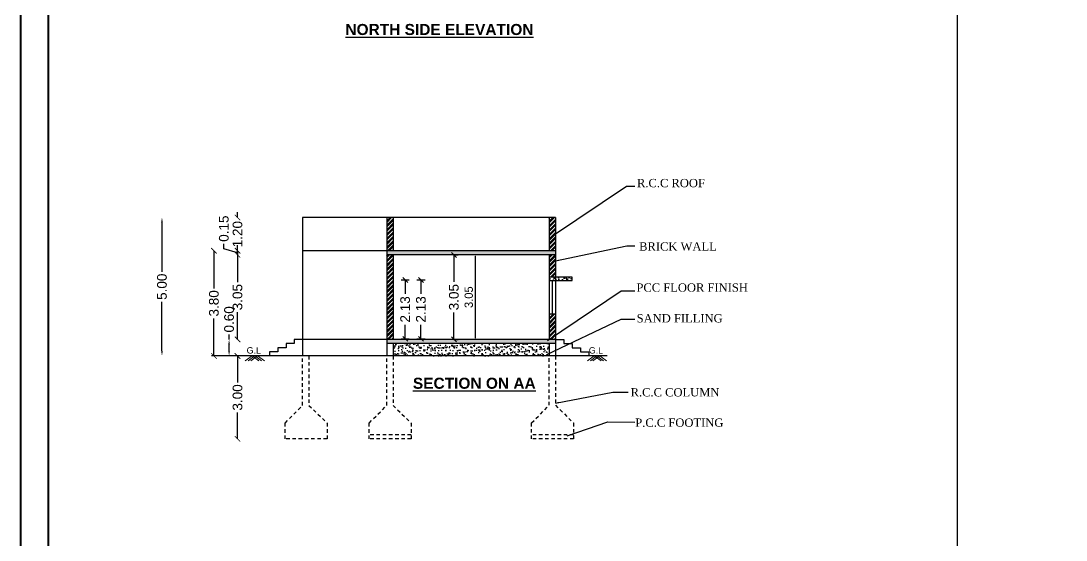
# Model space of a CAD drawing. Header units: metres. Extents: x 7359 to 7957, y 2407 to 2751.
# Drawn here: x 7870.43 to 7908.21, y 2468.47 to 2487.24 of the extents above; entities that cross this region are included whole.
import ezdxf

# ---------------------------------------------------------------- set-up
doc = ezdxf.new("R2010")
doc.units = ezdxf.units.M
doc.header["$MEASUREMENT"] = 0
doc.linetypes.add('DASHED2', pattern=[0.375, 0.25, -0.125])
for name, color, linetype in [('BLK_2_FLR_0_REGULAR_ROOM_2', 117, 'Continuous'), ('BLK_2_FLR_0_WC_BATH_HT', 223, 'Continuous'), ('BLK_2_HT_OF_BLDG', 5, 'Continuous'), ('BLK_2_PLINTH_HEIGHT', 7, 'Continuous')]:
    doc.layers.add(name, color=color, linetype=linetype)
doc.styles.add('ANAND', font='BKANT.TTF')
doc.styles.add('i', font='romantic.ttf')
doc.styles.get("Standard").update_dxf_attribs({"font": 'arial.ttf', "height": 0.35})
doc.styles.add('TI', font='ariblk.ttf', dxfattribs={"height": 9})
doc.dimstyles.new('Aec_Arch_I$7', dxfattribs={"dimtxt": 0.2, "dimasz": 0.125, "dimexe": 0.125, "dimexo": 0.125, "dimgap": 0.0625, "dimtad": 0, "dimzin": 3, "dimdsep": 46, "dimtxsty": 'Standard', "dimcen": 0.09375, "dimdle": 0.125, "dimadec": 0, "dimazin": 0, "dimtfac": 0.75, "dimtofl": 0, "dimtmove": 2, "dimatfit": 3, "dimfxl": 0, "dimfrac": 1, "dimtolj": 1, "dimtzin": 0, "dimarcsym": 0})
doc.dimstyles.new('Copy(2) of Standard', dxfattribs={"dimtxt": 0.3, "dimasz": 0.2, "dimexe": 0.18, "dimexo": 0.0625, "dimgap": 0.09, "dimtad": 0, "dimzin": 0, "dimdsep": 46, "dimtxsty": 'Standard', "dimblk": 'ARCHTICK', "dimcen": 0.09, "dimse1": 1, "dimse2": 1, "dimclrd": 251, "dimclrt": 1, "dimadec": 0, "dimazin": 0, "dimtfac": 1, "dimtofl": 0, "dimtmove": 0, "dimatfit": 3, "dimfxl": 0, "dimtolj": 1, "dimtzin": 0, "dimarcsym": 0})
doc.dimstyles.new('STANDARD$0', dxfattribs={"dimtxt": 0.25, "dimasz": 0.18, "dimexe": 0.15, "dimexo": 0.15, "dimgap": 0.1, "dimtad": 0, "dimzin": 0, "dimdsep": 46, "dimtxsty": 'Standard', "dimblk": 'OBLIQUE', "dimcen": 0.0625, "dimdle": 0.02, "dimadec": 0, "dimazin": 0, "dimtfac": 1, "dimtix": 1, "dimtofl": 0, "dimtmove": 2, "dimatfit": 3, "dimldrblk": 'OBLIQUE', "dimfxl": 0, "dimtolj": 1, "dimtzin": 0, "dimarcsym": 0})
doc.dimstyles.new('V1', dxfattribs={"dimtxt": 0.3, "dimasz": 0.05, "dimexe": 0.18, "dimexo": 0.0625, "dimgap": 0.09, "dimtad": 1, "dimzin": 0, "dimdsep": 46, "dimtxsty": 'ANAND', "dimcen": 0.09, "dimse1": 1, "dimse2": 1, "dimadec": 0, "dimazin": 0, "dimtfac": 1, "dimtix": 1, "dimtofl": 0, "dimtmove": 2, "dimatfit": 3, "dimfxl": 0, "dimtolj": 1, "dimtzin": 0, "dimarcsym": 0})
pattern_1 = [(50, (-5335.60068, -1631.15034), (0.2151780548, -0.0188256405), [0.0225, -0.2475]), (355, (-5335.60068, -1631.15034), (-0.0416254, 0.22565764), [0.018, -0.198]), (100.4514445, (-5335.58275, -1631.1519), (0.173552654, 0.2068319973), [0.0191220576, -0.2103426336]), (46.1842, (-5335.60068, -1631.09034), (0.320172399, -0.049655784), [0.03375, -0.37125]), (96.6356355, (-5335.574, -1631.09448), (0.280398584, 0.29223558), [0.0286831026, -0.315514128]), (351.184164, (-5335.6007, -1631.09034), (0.2803985835, 0.29223558), [0.027, -0.297]), (21, (-5335.57068, -1631.10534), (0.1790721156, -0.1207856672), [0.0225, -0.2475]), (326, (-5335.57068, -1631.10534), (0.0729945996, 0.2175450135), [0.018, -0.198]), (71.4514447, (-5335.55576, -1631.1154), (0.252066713, 0.0967593458), [0.019122057, -0.2103426336]), (37.5, (-5335.600685, -1631.15034), (0.0036479566, 0.09986815615), [0, -0.1956, 0, -0.201, 0, -0.19875]), (7.5, (-5335.60068, -1631.15034), (0.0789208612, 0.1183235136), [0, -0.1146, 0, -0.1911, 0, -0.07575]), (327.5, (-5335.667585, -1631.15034), (0.16014673085, -0.0067664615), [0, -0.075, 0, -0.234, 0, -0.3105]), (317.5, (-5335.69758, -1631.15034), (0.1749558508, 0.0300314947), [0, -0.0975, 0, -0.1554, 0, -0.2205])]
pattern_2 = [(45, (-5335.60068, -1631.15034), (-0.0795495129, 0.0795495129), []), (45, (-5335.54765, -1631.15034), (-0.0795495129, 0.0795495129), [])]

# ---------------------------------------------------------------- blocks, each defined once
blk = doc.blocks.new('_ArchTick')
at = {"color": 0, "linetype": 'ByBlock', "const_width": 0.15}
blk.add_lwpolyline([(-0.5, -0.5), (0.5, 0.5)], dxfattribs=at)
blk = doc.blocks.new('*D312')
at = {"color": 251, "lineweight": -2}
for p, q in [((7878.265, 2475.123), (7878.265, 2474.166)), ((7878.265, 2472.123), (7878.265, 2473.079))]:
    blk.add_line(p, q, dxfattribs=at)
at = {"layer": 'Defpoints', "color": 0}
for p in [(7878.265, 2475.123), (7879.984, 2475.123), (7879.984, 2472.123)]:
    blk.add_point(p, dxfattribs=at)
at = {"color": 251, "lineweight": -2, "xscale": 0.2, "yscale": 0.2, "zscale": 0.2}
for p, rotation in [((7878.265, 2475.123), 90), ((7878.265, 2472.123), 270)]:
    blk.add_blockref('_ArchTick', p, dxfattribs=dict(at, rotation=rotation))
at = {"color": 1, "insert": (7878.265, 2473.623), "char_height": 0.35, "attachment_point": 5, "rotation": 90}
blk.add_mtext('\\A1;3.00', dxfattribs=at)
blk = doc.blocks.new('*D313')
at = {"layer": 'BLK_2_PLINTH_HEIGHT', "color": 0, "lineweight": -2, "ltscale": 400}
for p, q in [((7877.96, 2475.722), (7877.96, 2475.902)), ((7877.96, 2475.303), (7877.96, 2475.542))]:
    blk.add_line(p, q, dxfattribs=at)
at = {"layer": 'BLK_2_PLINTH_HEIGHT', "color": 0, "ltscale": 400}
for points in [[(7877.93, 2475.542), (7877.99, 2475.542), (7877.96, 2475.722)], [(7877.93, 2475.303), (7877.99, 2475.303), (7877.96, 2475.123)]]:
    blk.add_solid(points, dxfattribs=at)
at = {"layer": 'Defpoints', "color": 0, "ltscale": 400}
for p in [(7877.96, 2475.722), (7880.618, 2475.722), (7879.984, 2475.123)]:
    blk.add_point(p, dxfattribs=at)
at = {"layer": 'BLK_2_PLINTH_HEIGHT', "color": 0, "ltscale": 400, "insert": (7877.96, 2476.446), "char_height": 0.35, "attachment_point": 5, "rotation": 90}
blk.add_mtext('\\A1;0.60', dxfattribs=at)
blk = doc.blocks.new('*D314')
at = {"color": 251, "lineweight": -2}
for p, q in [((7878.265, 2478.777), (7878.265, 2477.795)), ((7878.265, 2475.722), (7878.265, 2476.703))]:
    blk.add_line(p, q, dxfattribs=at)
at = {"layer": 'Defpoints', "color": 0}
for p in [(7878.265, 2478.777), (7883.658, 2478.777), (7880.618, 2475.722)]:
    blk.add_point(p, dxfattribs=at)
at = {"color": 251, "lineweight": -2, "xscale": 0.2, "yscale": 0.2, "zscale": 0.2}
for p, rotation in [((7878.265, 2478.777), 90), ((7878.265, 2475.722), 270)]:
    blk.add_blockref('_ArchTick', p, dxfattribs=dict(at, rotation=rotation))
at = {"color": 1, "insert": (7878.265, 2477.249), "char_height": 0.35, "attachment_point": 5, "rotation": 90}
blk.add_mtext('\\A1;3.05', dxfattribs=at)
blk = doc.blocks.new('*D315')
at = {"color": 251, "lineweight": -2}
for p, q in [((7877.771, 2479), (7877.771, 2479.18)), ((7878.265, 2478.927), (7878.265, 2479.127)), ((7878.265, 2478.852), (7877.771, 2479)), ((7878.265, 2478.777), (7878.265, 2478.927)), ((7878.265, 2478.777), (7878.265, 2478.577))]:
    blk.add_line(p, q, dxfattribs=at)
at = {"layer": 'Defpoints', "color": 0}
for p in [(7878.265, 2478.927), (7883.658, 2478.927), (7883.658, 2478.777)]:
    blk.add_point(p, dxfattribs=at)
at = {"color": 251, "lineweight": -2, "xscale": 0.2, "yscale": 0.2, "zscale": 0.2}
for p, rotation in [((7878.265, 2478.927), 270), ((7878.265, 2478.777), 90)]:
    blk.add_blockref('_ArchTick', p, dxfattribs=dict(at, rotation=rotation))
at = {"color": 1, "insert": (7877.771, 2479.726), "char_height": 0.35, "attachment_point": 5, "rotation": 90}
blk.add_mtext('\\A1;0.15', dxfattribs=at)
blk = doc.blocks.new('*D316')
at = {"color": 251, "lineweight": -2}
for p, q in [((7878.265, 2480.127), (7878.265, 2480.327)), ((7878.265, 2478.927), (7878.265, 2478.727))]:
    blk.add_line(p, q, dxfattribs=at)
at = {"layer": 'Defpoints', "color": 0}
for p in [(7878.265, 2480.127), (7883.658, 2480.127), (7883.658, 2478.927)]:
    blk.add_point(p, dxfattribs=at)
at = {"color": 251, "lineweight": -2, "xscale": 0.2, "yscale": 0.2, "zscale": 0.2}
for p, rotation in [((7878.265, 2480.127), 270), ((7878.265, 2478.927), 90)]:
    blk.add_blockref('_ArchTick', p, dxfattribs=dict(at, rotation=rotation))
at = {"color": 1, "insert": (7878.265, 2479.527), "char_height": 0.35, "attachment_point": 5, "rotation": 90}
blk.add_mtext('\\A1;1.20', dxfattribs=at)
blk = doc.blocks.new('*D317')
at = {"color": 251, "lineweight": -2}
for p, q in [((7877.412, 2478.927), (7877.412, 2477.568)), ((7877.412, 2475.123), (7877.412, 2476.481))]:
    blk.add_line(p, q, dxfattribs=at)
at = {"layer": 'Defpoints', "color": 0}
for p in [(7877.412, 2478.927), (7882.486, 2478.927), (7882.486, 2475.123)]:
    blk.add_point(p, dxfattribs=at)
at = {"color": 251, "lineweight": -2, "xscale": 0.2, "yscale": 0.2, "zscale": 0.2}
for p, rotation in [((7877.412, 2478.927), 90), ((7877.412, 2475.123), 270)]:
    blk.add_blockref('_ArchTick', p, dxfattribs=dict(at, rotation=rotation))
at = {"color": 1, "insert": (7877.412, 2477.025), "char_height": 0.35, "attachment_point": 5, "rotation": 90}
blk.add_mtext('\\A1;3.80', dxfattribs=at)
blk = doc.blocks.new('_Oblique')
at = {"color": 0, "lineweight": -2}
blk.add_line((-0.5, -0.5), (0.5, 0.5), dxfattribs=at)
blk = doc.blocks.new('*D126')
at = {"layer": 'BLK_2_FLR_0_WC_BATH_HT', "color": 0, "lineweight": -2}
for p, q in [((7884.743, 2477.872), (7885.043, 2477.872)), ((7884.893, 2477.892), (7884.893, 2477.364)), ((7884.893, 2475.722), (7884.893, 2476.249)), ((7884.743, 2475.742), (7885.043, 2475.742))]:
    blk.add_line(p, q, dxfattribs=at)
at = {"layer": 'Defpoints', "color": 0}
for p in [(7884.504, 2477.872), (7884.893, 2477.872), (7884.504, 2475.742)]:
    blk.add_point(p, dxfattribs=at)
at = {"layer": 'BLK_2_FLR_0_WC_BATH_HT', "color": 0, "lineweight": -2, "xscale": 0.18, "yscale": 0.18, "zscale": 0.18}
for p, rotation in [((7884.893, 2477.872), 90), ((7884.893, 2475.742), 270)]:
    blk.add_blockref('_Oblique', p, dxfattribs=dict(at, rotation=rotation))
at = {"layer": 'BLK_2_FLR_0_WC_BATH_HT', "color": 0, "insert": (7884.893, 2476.807), "char_height": 0.35, "attachment_point": 5, "rotation": 90}
blk.add_mtext('\\A1;2.13', dxfattribs=at)
blk = doc.blocks.new('*D127')
at = {"layer": 'BLK_2_FLR_0_WC_BATH_HT', "color": 0, "lineweight": -2}
for p, q in [((7884.175, 2477.872), (7884.475, 2477.872)), ((7884.325, 2477.892), (7884.325, 2477.364)), ((7884.325, 2475.722), (7884.325, 2476.249)), ((7884.175, 2475.742), (7884.475, 2475.742))]:
    blk.add_line(p, q, dxfattribs=at)
at = {"layer": 'Defpoints', "color": 0}
for p in [(7883.936, 2477.872), (7884.325, 2477.872), (7883.936, 2475.742)]:
    blk.add_point(p, dxfattribs=at)
at = {"layer": 'BLK_2_FLR_0_WC_BATH_HT', "color": 0, "lineweight": -2, "xscale": 0.18, "yscale": 0.18, "zscale": 0.18}
for p, rotation in [((7884.325, 2477.872), 90), ((7884.325, 2475.742), 270)]:
    blk.add_blockref('_Oblique', p, dxfattribs=dict(at, rotation=rotation))
at = {"layer": 'BLK_2_FLR_0_WC_BATH_HT', "color": 0, "insert": (7884.325, 2476.807), "char_height": 0.35, "attachment_point": 5, "rotation": 90}
blk.add_mtext('\\A1;2.13', dxfattribs=at)
blk = doc.blocks.new('*D198')
at = {"layer": 'BLK_2_FLR_0_REGULAR_ROOM_2', "color": 0, "lineweight": -2}
for p, q in [((7886.085, 2478.797), (7886.085, 2477.805)), ((7886.085, 2478.777), (7886.235, 2478.777)), ((7886.085, 2475.702), (7886.085, 2476.693)), ((7886.085, 2475.722), (7886.235, 2475.722))]:
    blk.add_line(p, q, dxfattribs=at)
at = {"layer": 'Defpoints', "color": 0}
for p in [(7886.085, 2478.777), (7886.085, 2478.777), (7886.085, 2475.722)]:
    blk.add_point(p, dxfattribs=at)
at = {"layer": 'BLK_2_FLR_0_REGULAR_ROOM_2', "color": 0, "lineweight": -2, "xscale": 0.18, "yscale": 0.18, "zscale": 0.18}
for p, rotation in [((7886.085, 2478.777), 90), ((7886.085, 2475.722), 270)]:
    blk.add_blockref('_Oblique', p, dxfattribs=dict(at, rotation=rotation))
at = {"layer": 'BLK_2_FLR_0_REGULAR_ROOM_2', "color": 0, "insert": (7886.085, 2477.249), "char_height": 0.35, "attachment_point": 5, "rotation": 90}
blk.add_mtext('\\A1;3.05', dxfattribs=at)
blk = doc.blocks.new('*D199')
at = {"layer": 'BLK_2_FLR_0_REGULAR_ROOM_2', "color": 0, "lineweight": -2}
blk.add_line((7886.868, 2475.772), (7886.868, 2478.727), dxfattribs=at)
at = {"layer": 'BLK_2_FLR_0_REGULAR_ROOM_2', "color": 0}
for points in [[(7886.86, 2478.727), (7886.876, 2478.727), (7886.868, 2478.777)], [(7886.86, 2475.772), (7886.876, 2475.772), (7886.868, 2475.722)]]:
    blk.add_solid(points, dxfattribs=at)
at = {"layer": 'Defpoints', "color": 0}
for p in [(7886.868, 2478.777), (7886.868, 2478.777), (7886.868, 2475.722)]:
    blk.add_point(p, dxfattribs=at)
at = {"layer": 'BLK_2_FLR_0_REGULAR_ROOM_2', "color": 0, "insert": (7886.624, 2477.249), "char_height": 0.3, "attachment_point": 5, "rotation": 90, "style": 'ANAND'}
blk.add_mtext('\\A1;3.05', dxfattribs=at)
blk = doc.blocks.new('*D387')
at = {"layer": 'BLK_2_HT_OF_BLDG', "color": 0, "lineweight": -2}
for p, q in [((7875.534, 2479.947), (7875.534, 2478.169)), ((7875.534, 2475.303), (7875.534, 2477.081))]:
    blk.add_line(p, q, dxfattribs=at)
at = {"layer": 'BLK_2_HT_OF_BLDG', "color": 0}
for points in [[(7875.504, 2479.947), (7875.564, 2479.947), (7875.534, 2480.127)], [(7875.504, 2475.303), (7875.564, 2475.303), (7875.534, 2475.123)]]:
    blk.add_solid(points, dxfattribs=at)
at = {"layer": 'Defpoints', "color": 0}
for p in [(7882.005, 2480.127), (7875.534, 2475.123), (7882.005, 2475.123)]:
    blk.add_point(p, dxfattribs=at)
at = {"layer": 'BLK_2_HT_OF_BLDG', "color": 0, "insert": (7875.534, 2477.625), "char_height": 0.35, "attachment_point": 5, "rotation": 90}
blk.add_mtext('\\A1;5.00', dxfattribs=at)

msp = doc.modelspace()

# ---------------------------------------------------------------- hatches: boundary and pattern name
h = msp.add_hatch()
h.set_pattern_fill('ANSI32', color=256, scale=0.3)
h.set_pattern_definition(pattern_2)
h.paths.add_polyline_path([(7883.6581, 2475.7217), (7883.8881, 2475.7217), (7883.8881, 2478.77655), (7883.6581, 2478.77655)])
h.paths.add_polyline_path([(7883.8881, 2480.12655), (7883.6581, 2480.12655), (7883.6581, 2478.92655), (7883.8881, 2478.92655)])
h = msp.add_hatch()
h.set_pattern_fill('ANSI32', color=256, scale=0.3)
h.set_pattern_definition(pattern_2)
h.paths.add_polyline_path([(7889.7581, 2480.12655), (7889.5281, 2480.12655), (7889.5281, 2478.92655), (7889.7581, 2478.92655)])
h.paths.add_polyline_path([(7889.7581, 2478.77655), (7889.5281, 2478.77655), (7889.5281, 2477.9717), (7889.7581, 2477.9717)])
h.paths.add_polyline_path([(7889.7581, 2476.6317), (7889.5281, 2476.6317), (7889.5281, 2475.7217), (7889.7581, 2475.7217)])
h = msp.add_hatch()
h.set_pattern_fill('AR-CONC', color=256, scale=0.03)
h.set_pattern_definition(pattern_1)
h.paths.add_polyline_path([(7883.6581, 2478.92655), (7883.6581, 2478.77655), (7889.7581, 2478.77655), (7889.7581, 2478.92655)])
h = msp.add_hatch()
h.set_pattern_fill('AR-CONC', color=256, scale=0.03)
h.set_pattern_definition([(50, (-5306.40378, -1637.19107), (0.2151780548, -0.0188256405), [0.0225, -0.2475]), (355, (-5306.40378, -1637.19107), (-0.0416254, 0.22565764), [0.018, -0.198]), (100.4514445, (-5306.38585, -1637.19264), (0.173552654, 0.2068319973), [0.0191220576, -0.2103426336]), (46.1842, (-5306.40378, -1637.13107), (0.320172399, -0.049655784), [0.03375, -0.37125]), (96.6356355, (-5306.3771, -1637.1352), (0.280398584, 0.29223558), [0.0286831026, -0.315514128]), (351.184164, (-5306.40378, -1637.13107), (0.2803985835, 0.29223558), [0.027, -0.297]), (21, (-5306.37378, -1637.14607), (0.1790721156, -0.1207856672), [0.0225, -0.2475]), (326, (-5306.37378, -1637.14607), (0.0729945996, 0.2175450135), [0.018, -0.198]), (71.4514447, (-5306.35886, -1637.15613), (0.252066713, 0.0967593458), [0.019122057, -0.2103426336]), (37.5, (-5306.40378, -1637.19107), (0.0036479566, 0.09986815615), [0, -0.1956, 0, -0.201, 0, -0.19875]), (7.5, (-5306.40378, -1637.19107), (0.0789208612, 0.1183235136), [0, -0.1146, 0, -0.1911, 0, -0.07575]), (327.5, (-5306.47068, -1637.19107), (0.16014673085, -0.0067664615), [0, -0.075, 0, -0.234, 0, -0.3105]), (317.5, (-5306.50068, -1637.19107), (0.1749558508, 0.0300314947), [0, -0.0975, 0, -0.1554, 0, -0.2205])])
h.paths.add_polyline_path([(7889.7581, 2477.8517), (7889.7581, 2477.9717), (7889.5281, 2477.9717), (7889.5281, 2477.8517)])
h.paths.add_polyline_path([(7890.3581, 2477.9717), (7889.7581, 2477.9717), (7889.7581, 2477.8517), (7890.3581, 2477.8517)])
h = msp.add_hatch()
h.set_pattern_fill('AR-CONC', color=256, scale=0.03)
h.set_pattern_definition(pattern_1)
h.paths.add_polyline_path([(7889.7581, 2475.57654), (7889.7581, 2475.7217), (7883.6581, 2475.7217), (7883.6581, 2475.57654)])
h = msp.add_hatch()
h.set_pattern_fill('AR-SAND', color=256, scale=0.1)
h.set_pattern_definition([(37.5, (-5335.60068, -1631.15034), (-0.0062993358, 0.1926823769), [0, -0.152, 0, -0.17, 0, -0.1625]), (7.5, (-5335.60068, -1631.15034), (0.1769776705, 0.2822146065), [0, -0.082, 0, -0.137, 0, -0.0525]), (327.5, (-5335.72368, -1631.15034), (0.3114141862, 0.0005659054), [0, -0.05, 0, -0.18, 0, -0.235]), (317.5, (-5335.72368, -1631.15034), (0.3006126605, 0.0877675565), [0, -0.025, 0, -0.118, 0, -0.135])])
h.paths.add_polyline_path([(7883.8881, 2475.57654), (7883.8881, 2475.12264), (7889.5281, 2475.12264), (7889.5281, 2475.12644), (7889.5281, 2475.57654)])

# ---------------------------------------------------------------- linework, layer by layer
for p, q in [((7904.28024, 2495.14111), (7904.28024, 2443.09547)), ((7880.6181, 2480.12655), (7880.6181, 2475.12264)), ((7889.7581, 2480.12655), (7880.6181, 2480.12655)), ((7883.6581, 2480.12655), (7883.6581, 2475.12264)), ((7883.8881, 2480.12655), (7883.8881, 2478.92655)), ((7889.5281, 2480.12655), (7889.5281, 2478.92655)), ((7889.7581, 2480.12655), (7889.7581, 2475.12264)), ((7889.7581, 2478.92655), (7880.6181, 2478.92655)), ((7889.7581, 2478.77655), (7883.6581, 2478.77655)), ((7883.8881, 2478.77655), (7883.8881, 2475.7217)), ((7889.5281, 2478.77655), (7889.5281, 2475.7217)), ((7890.3581, 2477.9717), (7889.5281, 2477.9717)), ((7889.5281, 2477.8517), (7890.3581, 2477.8517)), ((7889.6431, 2477.8517), (7889.6431, 2476.6317)), ((7890.3581, 2477.8517), (7890.3581, 2477.9717)), ((7889.7581, 2476.6317), (7889.5281, 2476.6317)), ((7889.7581, 2475.7217), (7880.6181, 2475.7217)), ((7889.7581, 2475.57654), (7883.6581, 2475.57654)), ((7883.8881, 2475.57654), (7883.8881, 2475.12264)), ((7889.5281, 2475.57654), (7889.5281, 2475.12264)), ((7891.63207, 2475.12264), (7877.32635, 2475.12264))]:
    msp.add_line(p, q)
at = {"lineweight": 9}
for p, q in [((7878.78948, 2475.12264), (7878.54189, 2474.94286)), ((7878.89054, 2475.12264), (7878.65072, 2474.94851)), ((7878.9916, 2475.12264), (7878.74401, 2474.94286)), ((7878.78948, 2475.12264), (7879.03707, 2474.94286)), ((7878.89054, 2475.12264), (7879.13036, 2474.94851)), ((7878.9916, 2475.12264), (7879.23919, 2474.94286)), ((7891.15704, 2475.12264), (7890.90945, 2474.94286)), ((7891.2581, 2475.12264), (7891.01828, 2474.94851)), ((7891.35915, 2475.12264), (7891.11156, 2474.94286)), ((7891.15704, 2475.12264), (7891.40463, 2474.94286)), ((7891.2581, 2475.12264), (7891.49791, 2474.94851)), ((7891.35915, 2475.12264), (7891.60674, 2474.94286))]:
    msp.add_line(p, q, dxfattribs=at)
at = {"linetype": 'DASHED2', "ltscale": 0.5}
for p, q in [((7880.6181, 2473.33562), (7880.6181, 2475.12264)), ((7883.6581, 2473.33562), (7883.6581, 2475.12264)), ((7889.5281, 2473.33942), (7889.5281, 2475.12644)), ((7884.53986, 2472.26884), (7883.02423, 2472.26884)), ((7890.40986, 2472.27264), (7888.89423, 2472.27264))]:
    msp.add_line(p, q, dxfattribs=at)
at = {"lineweight": 40}
for points in [[(7957.30486, 2525.09547), (7957.30486, 2442.09547), (7870.43492, 2442.09547), (7870.43492, 2525.09547)], [(7956.30486, 2524.09547), (7956.30486, 2443.09547), (7871.43492, 2443.09547), (7871.43492, 2524.09547)]]:
    msp.add_lwpolyline(points, close=True, dxfattribs=at)
for points in [[(7880.6181, 2475.7217), (7880.3181, 2475.7217), (7880.3181, 2475.5717), (7880.0181, 2475.5717), (7880.0181, 2475.4217), (7879.7181, 2475.4217), (7879.7181, 2475.2717), (7879.4181, 2475.2717), (7879.4181, 2475.12264)], [(7889.7581, 2475.7217), (7890.0581, 2475.7217), (7890.0581, 2475.5717), (7890.3581, 2475.5717), (7890.3581, 2475.4217), (7890.6581, 2475.4217), (7890.6581, 2475.2717), (7890.9581, 2475.2717), (7890.9581, 2475.12264)]]:
    msp.add_lwpolyline(points)
at = {"linetype": 'DASHED2', "ltscale": 0.5}
for points in [[(7880.8481, 2475.12264), (7880.8481, 2473.33562), (7881.49986, 2472.69884), (7881.49986, 2472.12264), (7879.98423, 2472.12264), (7879.98423, 2472.69884), (7880.6181, 2473.33562)], [(7883.8881, 2475.12264), (7883.8881, 2473.33562), (7884.53986, 2472.69884), (7884.53986, 2472.12264), (7883.02423, 2472.12264), (7883.02423, 2472.69884), (7883.6581, 2473.33562)], [(7889.7581, 2475.12264), (7889.7581, 2473.33942), (7890.40986, 2472.70264), (7890.40986, 2472.12644), (7888.89423, 2472.12644), (7888.89423, 2472.70264), (7889.5281, 2473.33942)]]:
    msp.add_lwpolyline(points, dxfattribs=at)

# ---------------------------------------------------------------- texts
at = {"char_height": 0.4, "attachment_point": 4, "style": 'TI'}
for s, insert in [('{\\fArial|b1|i0|c0|p34;\\LNORTH SIDE ELEVATION}', (7882.16386, 2486.92406)), ('{\\fArial|b1|i0|c0|p34;\\LSECTION ON AA}', (7884.6035, 2474.13359))]:
    msp.add_mtext(s, dxfattribs=dict(at, insert=insert))
at = {"char_height": 0.3, "width": 5.9929832, "attachment_point": 1, "style": 'i'}
for s, insert in [('R.C.C ROOF', (7892.70433, 2481.52445)), ('BRICK WALL', (7892.7806, 2479.23151)), ('PCC FLOOR FINISH', (7892.68404, 2477.74675)), ('SAND FILLING', (7892.69216, 2476.63527)), ('R.C.C COLUMN', (7892.47389, 2473.95996)), ('{\\fTimes New Roman|b0|i0|c0|p18;P.C.C FOOTING}', (7892.64188, 2472.86249))]:
    msp.add_mtext(s, dxfattribs=dict(at, insert=insert))
at = {"lineweight": 5, "char_height": 0.23, "attachment_point": 3}
for insert in [(7879.11203, 2475.44025), (7891.47958, 2475.44025)]:
    msp.add_mtext_dynamic_manual_height_columns('G.L', width=0.663573, gutter_width=12.5, heights=[0], dxfattribs=dict(at, insert=insert))

# ---------------------------------------------------------------- dimensions: what is measured, and where the dimension line sits
for base, p1, p2, override, picture, middle in [((7878.26517, 2480.12655), (7883.6581, 2478.92655), (7883.6581, 2480.12655), {"dimpost": '\\X', "dimtmove": 1}, '*D316', (7878.26517, 2479.52655)), ((7878.26517, 2478.92655), (7883.6581, 2478.77655), (7883.6581, 2478.92655), {"dimpost": '\\X', "dimtmove": 1}, '*D315', (7877.77147, 2479.26966)), ((7877.41192, 2478.92655), (7882.48604, 2475.12264), (7882.48604, 2478.92655), {"dimpost": '\\X'}, '*D317', (7877.41192, 2477.0246)), ((7878.26517, 2478.77655), (7880.6181, 2475.7217), (7883.6581, 2478.77655), {"dimpost": '\\X', "dimtmove": 1}, '*D314', (7878.26517, 2477.24913)), ((7878.26517, 2475.12264), (7879.98423, 2472.12264), (7879.98423, 2475.12264), {"dimpost": '\\X'}, '*D312', (7878.26517, 2473.62264))]:
    dim = msp.add_linear_dim(base=base, p1=p1, p2=p2, angle=90, dimstyle='Copy(2) of Standard', override=override)
    dim.commit()
    dim.dimension.update_dxf_attribs({"geometry": picture, "text_midpoint": middle})
at = {"layer": 'BLK_2_FLR_0_REGULAR_ROOM_2', "color": 4}
dim = msp.add_aligned_dim(p1=(7886.08484, 2475.7217), p2=(7886.08484, 2478.77655), distance=0, dimstyle='STANDARD$0', dxfattribs=at)
dim.commit()
dim.dimension.update_dxf_attribs({"geometry": '*D198', "text_midpoint": (7886.08484, 2477.24913)})
at = {"layer": 'BLK_2_FLR_0_REGULAR_ROOM_2'}
dim = msp.add_aligned_dim(p1=(7886.86804, 2475.7217), p2=(7886.86804, 2478.77655), distance=0, dimstyle='V1', override={"dimfxlon": 1, "dimarcsym": 1}, dxfattribs=at)
dim.commit()
dim.dimension.update_dxf_attribs({"geometry": '*D199', "text_midpoint": (7886.62425, 2477.24913)})
at = {"layer": 'BLK_2_FLR_0_WC_BATH_HT', "color": 2}
dim = msp.add_aligned_dim(p1=(7883.93565, 2475.7417), p2=(7883.93565, 2477.8717), distance=-0.38953, dimstyle='STANDARD$0', dxfattribs=at)
dim.commit()
dim.dimension.update_dxf_attribs({"geometry": '*D127', "text_midpoint": (7884.32518, 2476.8067)})
at = {"layer": 'BLK_2_FLR_0_WC_BATH_HT', "color": 1}
dim = msp.add_aligned_dim(p1=(7884.50362, 2475.7417), p2=(7884.50362, 2477.8717), distance=-0.38953, dimstyle='STANDARD$0', dxfattribs=at)
dim.commit()
dim.dimension.update_dxf_attribs({"geometry": '*D126', "text_midpoint": (7884.89315, 2476.8067)})
at = {"layer": 'BLK_2_HT_OF_BLDG'}
dim = msp.add_aligned_dim(p1=(7882.00453, 2480.12655), p2=(7882.00453, 2475.12264), distance=-6.471, dimstyle='STANDARD$0', override={"dimtxt": 0.3, "dimexe": 0.18, "dimexo": 0.0625, "dimgap": 0.09, "dimcen": 0.09, "dimdle": 0, "dimse1": 1, "dimse2": 1, "dimtix": 0, "dimtmove": 0, "dimfxl": 1, "dimfxlon": 0}, dxfattribs=at)
dim.commit()
dim.dimension.update_dxf_attribs({"geometry": '*D387', "text_midpoint": (7875.53354, 2477.6246)})
at = {"layer": 'BLK_2_PLINTH_HEIGHT', "color": 7, "ltscale": 400}
dim = msp.add_linear_dim(base=(7877.95991, 2475.7217), p1=(7879.98423, 2475.12264), p2=(7880.6181, 2475.7217), angle=90, dimstyle='STANDARD$0', override={"dimtxt": 0.3, "dimexe": 0.18, "dimexo": 0.0625, "dimgap": 0.09, "dimcen": 0.09, "dimdle": 0, "dimse1": 1, "dimse2": 1, "dimtix": 0, "dimtmove": 0, "dimfxl": 0, "dimfxlon": 0}, dxfattribs=at)
dim.commit()
dim.dimension.update_dxf_attribs({"geometry": '*D313', "text_midpoint": (7877.95991, 2476.44567), "dimtype": 160})

# ---------------------------------------------------------------- leaders
for points, override in [([(7889.65274, 2479.46433), (7892.3244, 2481.26431), (7892.63034, 2481.26431)], {"dimgap": 0.0625, "dimtad": 0, "dimclrd": 256}), ([(7889.7581, 2478.55881), (7892.33188, 2479.10885), (7892.63034, 2479.10885)], {"dimgap": 0.0625, "dimtad": 0, "dimclrd": 256}), ([(7889.46527, 2475.67937), (7892.13693, 2477.47934), (7892.6235, 2477.47934)], {"dimgap": 0.0625, "dimtad": 0, "dimclrd": 256}), ([(7889.45003, 2475.17588), (7892.13693, 2476.45735), (7892.6235, 2476.45735)], {"dimgap": 0.0625, "dimtad": 0, "dimclrd": 256}), ([(7889.75663, 2473.4218), (7891.83682, 2473.80929), (7892.38205, 2473.80929)], {"dimgap": 0.0625, "dimclrd": 256}), ([(7890.17498, 2472.23931), (7891.65431, 2472.74125), (7892.63034, 2472.7318)], {"dimgap": 0.0625, "dimclrd": 256})]:
    msp.add_leader(points, dimstyle='Aec_Arch_I$7', override=override)

doc.saveas('drawing.dxf')
